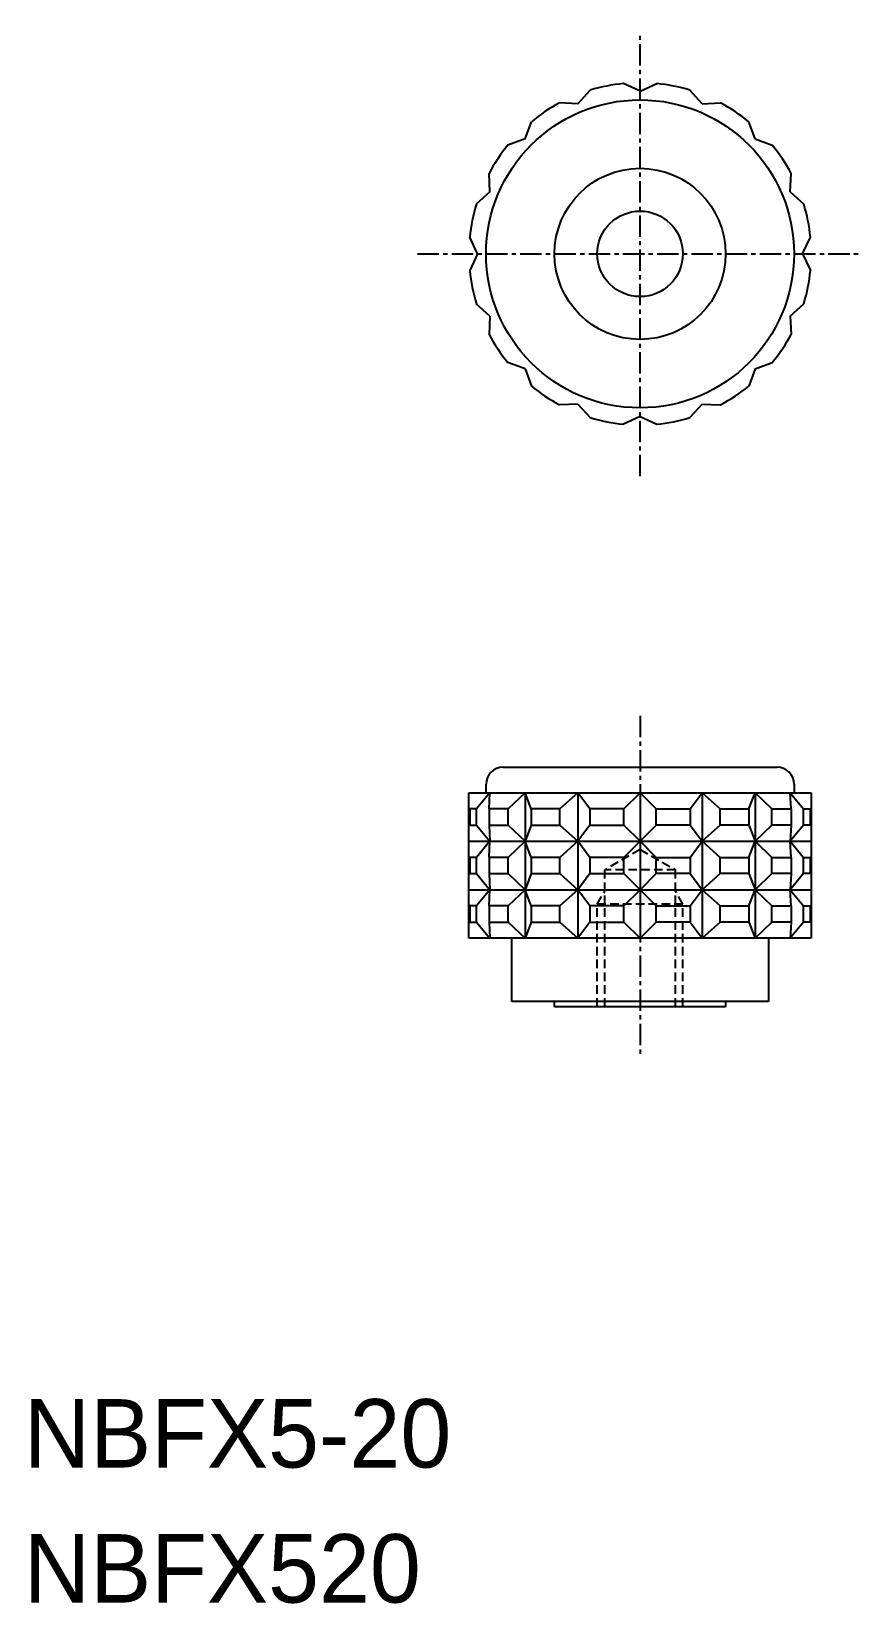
# Model space of a CAD drawing. Extents: x -13873.5 to -13825, y -403.8 to -311.9.
import ezdxf

# ---------------------------------------------------------------- set-up
doc = ezdxf.new("R2010")
doc.units = 0
doc.linetypes.add('CENTER', pattern=[2, 1.25, -0.25, 0.25, -0.25])
doc.linetypes.add('DASHED', pattern=[0.75, 0.5, -0.25])
doc.layers.get('0').update_dxf_attribs({"linetype": 'CONTINUOUS'})
doc.layers.add('CENTER', color=1, linetype='CENTER')

msp = doc.modelspace()

# ---------------------------------------------------------------- linework, layer by layer
at = {"color": 7, "linetype": 'CONTINUOUS'}
for p, q in [((-13837.956, -315.409), (-13838.927, -314.956)), ((-13837.956, -315.409), (-13836.985, -314.956)), ((-13841.592, -316.132), (-13840.868, -315.342)), ((-13834.321, -316.132), (-13835.045, -315.342)), ((-13841.592, -316.132), (-13842.662, -316.085)), ((-13834.321, -316.132), (-13833.25, -316.085)), ((-13844.674, -318.192), (-13844.307, -317.185)), ((-13831.239, -318.192), (-13831.605, -317.185)), ((-13844.674, -318.192), (-13845.68, -318.558)), ((-13831.239, -318.192), (-13830.232, -318.558)), ((-13846.733, -321.274), (-13846.78, -320.203)), ((-13829.179, -321.274), (-13829.133, -320.203)), ((-13846.733, -321.274), (-13847.523, -321.997)), ((-13829.179, -321.274), (-13828.39, -321.997)), ((-13847.456, -324.909), (-13847.909, -323.938)), ((-13828.456, -324.909), (-13828.003, -323.938)), ((-13847.456, -324.909), (-13847.909, -325.88)), ((-13828.456, -324.909), (-13828.003, -325.88)), ((-13846.733, -328.545), (-13847.523, -327.821)), ((-13829.179, -328.545), (-13828.39, -327.821)), ((-13846.733, -328.545), (-13846.78, -329.615)), ((-13829.179, -328.545), (-13829.133, -329.615)), ((-13844.674, -331.627), (-13845.68, -331.26)), ((-13844.674, -331.627), (-13844.307, -332.633)), ((-13831.239, -331.627), (-13831.605, -332.633)), ((-13831.239, -331.627), (-13830.232, -331.26)), ((-13841.592, -333.686), (-13842.662, -333.733)), ((-13841.592, -333.686), (-13840.868, -334.476)), ((-13837.956, -334.409), (-13838.927, -334.862)), ((-13837.956, -334.409), (-13836.985, -334.862)), ((-13834.321, -333.686), (-13835.045, -334.476)), ((-13834.321, -333.686), (-13833.25, -333.733)), ((-13845.956, -354.909), (-13829.956, -354.909)), ((-13847.956, -364.909), (-13847.956, -356.409)), ((-13847.956, -356.409), (-13827.956, -356.409)), ((-13846.733, -356.409), (-13847.506, -357.353)), ((-13846.956, -356.409), (-13846.956, -355.909)), ((-13846.779, -357.353), (-13846.733, -356.409)), ((-13844.674, -356.409), (-13845.659, -357.353)), ((-13844.674, -356.409), (-13844.674, -364.909)), ((-13844.315, -357.353), (-13844.674, -356.409)), ((-13841.592, -356.409), (-13842.64, -357.353)), ((-13841.592, -356.409), (-13841.592, -364.909)), ((-13840.883, -357.353), (-13841.592, -356.409)), ((-13838.907, -357.353), (-13837.956, -356.409)), ((-13837.006, -357.353), (-13837.956, -356.409)), ((-13837.956, -356.409), (-13837.956, -364.909)), ((-13835.029, -357.353), (-13834.321, -356.409)), ((-13834.321, -356.409), (-13833.273, -357.353)), ((-13834.321, -356.409), (-13834.321, -364.909)), ((-13831.597, -357.353), (-13831.239, -356.409)), ((-13831.239, -356.409), (-13830.253, -357.353)), ((-13831.239, -356.409), (-13831.239, -364.909)), ((-13829.179, -356.409), (-13828.406, -357.353)), ((-13829.134, -357.353), (-13829.179, -356.409)), ((-13828.956, -355.909), (-13828.956, -356.409)), ((-13827.956, -356.409), (-13827.956, -364.909)), ((-13847.506, -358.298), (-13846.733, -359.242)), ((-13846.779, -358.298), (-13846.733, -359.242)), ((-13845.659, -358.298), (-13844.674, -359.242)), ((-13844.315, -358.298), (-13844.674, -359.242)), ((-13842.64, -358.298), (-13841.592, -359.242)), ((-13840.883, -358.298), (-13841.592, -359.242)), ((-13838.907, -358.298), (-13837.956, -359.242)), ((-13837.006, -358.298), (-13837.956, -359.242)), ((-13835.029, -358.298), (-13834.321, -359.242)), ((-13833.273, -358.298), (-13834.321, -359.242)), ((-13831.597, -358.298), (-13831.239, -359.242)), ((-13830.253, -358.298), (-13831.239, -359.242)), ((-13828.406, -358.298), (-13829.179, -359.242)), ((-13829.134, -358.298), (-13829.179, -359.242)), ((-13847.956, -359.242), (-13827.956, -359.242)), ((-13846.733, -359.242), (-13847.506, -360.187)), ((-13846.779, -360.187), (-13846.733, -359.242)), ((-13844.674, -359.242), (-13845.659, -360.187)), ((-13844.315, -360.187), (-13844.674, -359.242)), ((-13841.592, -359.242), (-13842.64, -360.187)), ((-13840.883, -360.187), (-13841.592, -359.242)), ((-13838.907, -360.187), (-13837.956, -359.242)), ((-13837.006, -360.187), (-13837.956, -359.242)), ((-13835.029, -360.187), (-13834.321, -359.242)), ((-13834.321, -359.242), (-13833.273, -360.187)), ((-13831.597, -360.187), (-13831.239, -359.242)), ((-13831.239, -359.242), (-13830.253, -360.187)), ((-13829.134, -360.187), (-13829.179, -359.242)), ((-13829.179, -359.242), (-13828.406, -360.187)), ((-13847.506, -361.131), (-13846.733, -362.076)), ((-13846.779, -361.131), (-13846.733, -362.076)), ((-13845.659, -361.131), (-13844.674, -362.076)), ((-13844.315, -361.131), (-13844.674, -362.076)), ((-13842.64, -361.131), (-13841.592, -362.076)), ((-13840.883, -361.131), (-13841.592, -362.076)), ((-13838.907, -361.131), (-13837.956, -362.076)), ((-13837.006, -361.131), (-13837.956, -362.076)), ((-13835.029, -361.131), (-13834.321, -362.076)), ((-13833.273, -361.131), (-13834.321, -362.076)), ((-13831.597, -361.131), (-13831.239, -362.076)), ((-13830.253, -361.131), (-13831.239, -362.076)), ((-13829.134, -361.131), (-13829.179, -362.076)), ((-13828.406, -361.131), (-13829.179, -362.076)), ((-13847.956, -362.076), (-13827.956, -362.076)), ((-13846.733, -362.076), (-13847.506, -363.02)), ((-13846.779, -363.02), (-13846.733, -362.076)), ((-13844.674, -362.076), (-13845.659, -363.02)), ((-13844.315, -363.02), (-13844.674, -362.076)), ((-13841.592, -362.076), (-13842.64, -363.02)), ((-13840.883, -363.02), (-13841.592, -362.076)), ((-13838.907, -363.02), (-13837.956, -362.076)), ((-13837.006, -363.02), (-13837.956, -362.076)), ((-13835.029, -363.02), (-13834.321, -362.076)), ((-13834.321, -362.076), (-13833.273, -363.02)), ((-13831.597, -363.02), (-13831.239, -362.076)), ((-13831.239, -362.076), (-13830.253, -363.02)), ((-13829.134, -363.02), (-13829.179, -362.076)), ((-13829.179, -362.076), (-13828.406, -363.02)), ((-13847.506, -363.965), (-13846.733, -364.909)), ((-13846.779, -363.965), (-13846.733, -364.909)), ((-13845.659, -363.965), (-13844.674, -364.909)), ((-13844.315, -363.965), (-13844.674, -364.909)), ((-13842.64, -363.965), (-13841.592, -364.909)), ((-13840.883, -363.965), (-13841.592, -364.909)), ((-13838.907, -363.965), (-13837.956, -364.909)), ((-13837.006, -363.965), (-13837.956, -364.909)), ((-13835.029, -363.965), (-13834.321, -364.909)), ((-13833.273, -363.965), (-13834.321, -364.909)), ((-13831.597, -363.965), (-13831.239, -364.909)), ((-13830.253, -363.965), (-13831.239, -364.909)), ((-13829.134, -363.965), (-13829.179, -364.909)), ((-13828.406, -363.965), (-13829.179, -364.909)), ((-13847.956, -364.909), (-13847.956, -364.909)), ((-13827.956, -364.909), (-13847.956, -364.909)), ((-13845.456, -368.609), (-13845.456, -364.909)), ((-13830.456, -364.909), (-13830.456, -368.609)), ((-13842.956, -368.609), (-13845.456, -368.609)), ((-13832.956, -368.609), (-13842.956, -368.609)), ((-13842.956, -368.909), (-13842.956, -368.609)), ((-13832.956, -368.909), (-13842.956, -368.909)), ((-13830.456, -368.609), (-13832.956, -368.609)), ((-13832.956, -368.609), (-13832.956, -368.909))]:
    msp.add_line(p, q, dxfattribs=at)
at = {"color": 3, "linetype": 'DASHED'}
for p, q in [((-13837.956, -359.716), (-13840.023, -360.909)), ((-13837.956, -359.716), (-13835.889, -360.909)), ((-13840.023, -368.909), (-13840.023, -360.909)), ((-13835.889, -360.909), (-13840.023, -360.909)), ((-13835.889, -368.909), (-13835.889, -360.909)), ((-13840.456, -362.909), (-13840.023, -362.159)), ((-13840.456, -368.909), (-13840.456, -362.909)), ((-13835.456, -362.909), (-13840.456, -362.909)), ((-13835.456, -362.909), (-13835.889, -362.159)), ((-13835.456, -368.909), (-13835.456, -362.909))]:
    msp.add_line(p, q, dxfattribs=at)
at = {"color": 7, "linetype": 'CONTINUOUS'}
for points in [[(-13847.506, -357.353), (-13847.9, -357.353), (-13847.9, -358.298), (-13847.506, -358.298)], [(-13845.659, -357.353), (-13846.779, -357.353), (-13846.779, -358.298), (-13845.659, -358.298)], [(-13842.64, -357.353), (-13844.315, -357.353), (-13844.315, -358.298), (-13842.64, -358.298)], [(-13838.907, -357.353), (-13840.883, -357.353), (-13840.883, -358.298), (-13838.907, -358.298)], [(-13837.006, -357.353), (-13835.029, -357.353), (-13835.029, -358.298), (-13837.006, -358.298)], [(-13833.273, -357.353), (-13831.597, -357.353), (-13831.597, -358.298), (-13833.273, -358.298)], [(-13830.253, -357.353), (-13829.134, -357.353), (-13829.134, -358.298), (-13830.253, -358.298)], [(-13828.406, -357.353), (-13828.013, -357.353), (-13828.013, -358.298), (-13828.406, -358.298)], [(-13847.506, -360.187), (-13847.9, -360.187), (-13847.9, -361.131), (-13847.506, -361.131)], [(-13845.659, -360.187), (-13846.779, -360.187), (-13846.779, -361.131), (-13845.659, -361.131)], [(-13842.64, -360.187), (-13844.315, -360.187), (-13844.315, -361.131), (-13842.64, -361.131)], [(-13838.907, -360.187), (-13840.883, -360.187), (-13840.883, -361.131), (-13838.907, -361.131)], [(-13837.006, -360.187), (-13835.029, -360.187), (-13835.029, -361.131), (-13837.006, -361.131)], [(-13833.273, -360.187), (-13831.597, -360.187), (-13831.597, -361.131), (-13833.273, -361.131)], [(-13830.253, -360.187), (-13829.134, -360.187), (-13829.134, -361.131), (-13830.253, -361.131)], [(-13828.406, -360.187), (-13828.013, -360.187), (-13828.013, -361.131), (-13828.406, -361.131)], [(-13847.506, -363.02), (-13847.9, -363.02), (-13847.9, -363.965), (-13847.506, -363.965)], [(-13845.659, -363.02), (-13846.779, -363.02), (-13846.779, -363.965), (-13845.659, -363.965)], [(-13842.64, -363.02), (-13844.315, -363.02), (-13844.315, -363.965), (-13842.64, -363.965)], [(-13838.907, -363.02), (-13840.883, -363.02), (-13840.883, -363.965), (-13838.907, -363.965)], [(-13837.006, -363.02), (-13835.029, -363.02), (-13835.029, -363.965), (-13837.006, -363.965)], [(-13833.273, -363.02), (-13831.597, -363.02), (-13831.597, -363.965), (-13833.273, -363.965)], [(-13830.253, -363.02), (-13829.134, -363.02), (-13829.134, -363.965), (-13830.253, -363.965)], [(-13828.406, -363.02), (-13828.013, -363.02), (-13828.013, -363.965), (-13828.406, -363.965)]]:
    msp.add_lwpolyline(points, close=True, dxfattribs=at)
for radius in [9, 5, 2.5]:
    msp.add_circle((-13837.956, -324.909), radius, dxfattribs=at)
for centre, radius, start, end in [((-13837.956, -324.909), 10, 95.57181, 106.92819), ((-13837.956, -324.909), 10, 73.07181, 84.42819), ((-13837.956, -324.909), 10, 118.07181, 129.42819), ((-13837.956, -324.909), 10, 50.57181, 61.92819), ((-13837.956, -324.909), 10, 140.57181, 151.92819), ((-13837.956, -324.909), 10, 28.07181, 39.42819), ((-13837.956, -324.909), 10, 163.07181, 174.42819), ((-13837.956, -324.909), 10, 5.57181, 16.92819), ((-13837.956, -324.909), 10, 185.57181, 196.92819), ((-13837.956, -324.909), 10, 343.07181, 354.42819), ((-13837.956, -324.909), 10, 208.07181, 219.42819), ((-13837.956, -324.909), 10, 320.57181, 331.92819), ((-13837.956, -324.909), 10, 230.57181, 241.92819), ((-13837.956, -324.909), 10, 298.07181, 309.42819), ((-13837.956, -324.909), 10, 253.07181, 264.42819), ((-13837.956, -324.909), 10, 275.57181, 286.92819), ((-13845.956, -355.909), 1, 90, 180), ((-13829.956, -355.909), 1, 0, 90)]:
    msp.add_arc(centre, radius, start, end, dxfattribs=at)
at = {"layer": 'CENTER', "color": 1, "linetype": 'CENTER'}
for p, q in [((-13837.956, -337.909), (-13837.956, -311.909)), ((-13850.956, -324.909), (-13824.956, -324.909)), ((-13837.956, -351.909), (-13837.956, -371.909))]:
    msp.add_line(p, q, dxfattribs=at)

# ---------------------------------------------------------------- texts
at = {"color": 7, "linetype": 'CONTINUOUS'}
for s, p in [('NBFX5-20', (-13873.956, -395.845)), ('NBFX520', (-13873.956, -403.737))]:
    msp.add_text(s, height=4, dxfattribs=at).set_placement(p)

doc.saveas('drawing.dxf')
